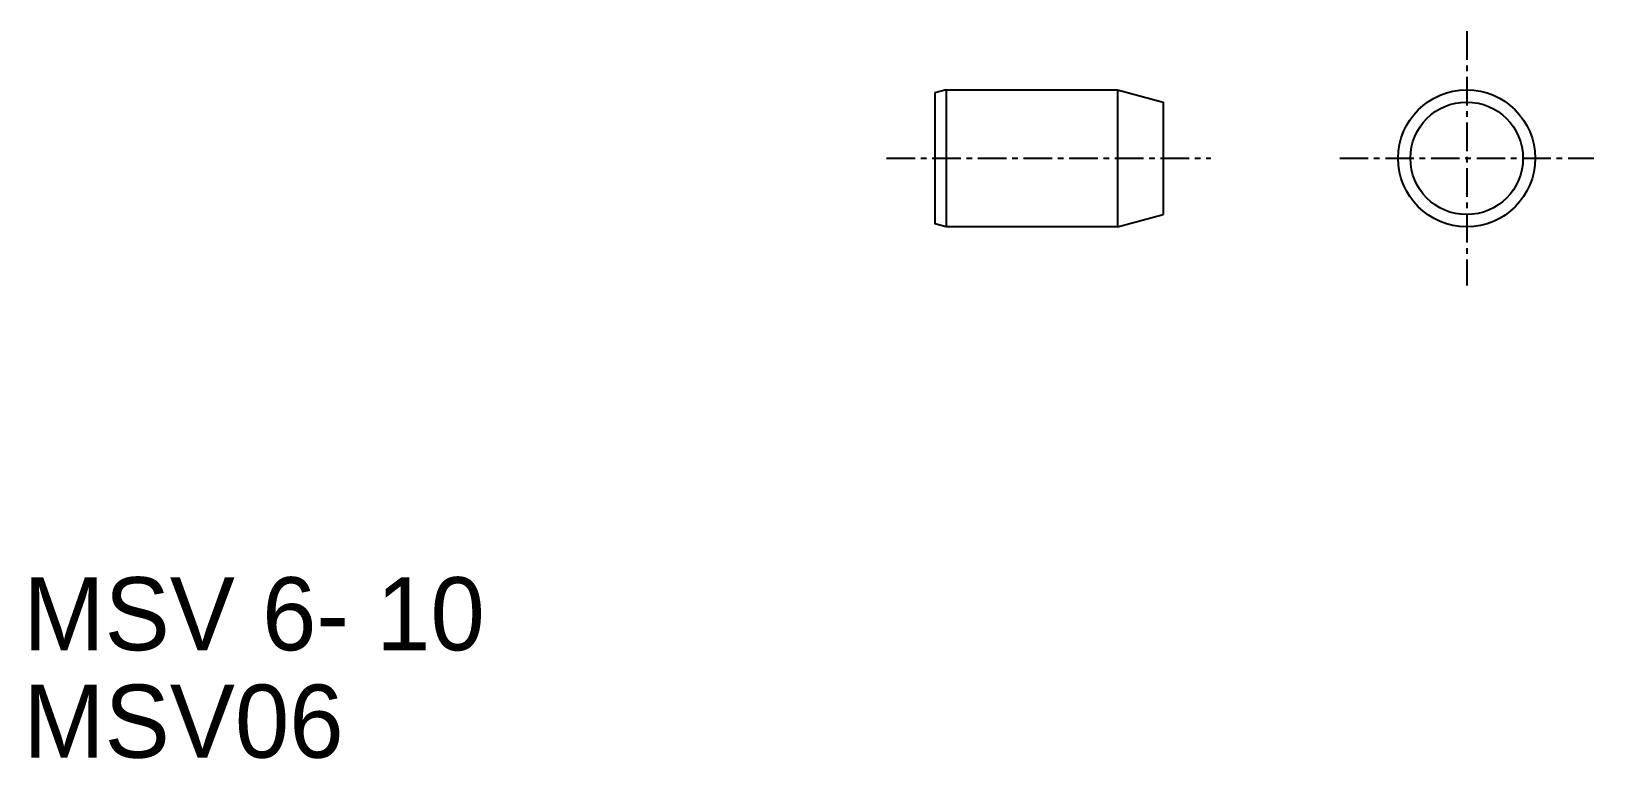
# Model space of a CAD drawing. Extents: x 112 to 180.4, y 155.8 to 187.7.
import ezdxf

# ---------------------------------------------------------------- set-up
doc = ezdxf.new("R2010")
doc.units = 0
doc.linetypes.add('CENTER', pattern=[2, 1.25, -0.25, 0.25, -0.25])
doc.layers.get('0').update_dxf_attribs({"linetype": 'CONTINUOUS'})
doc.layers.add('CENTER', color=1, linetype='CENTER')

msp = doc.modelspace()

# ---------------------------------------------------------------- linework, layer by layer
at = {"color": 7, "linetype": 'CONTINUOUS'}
for p, q in [((152.072, 185.141), (151.572, 185.007)), ((151.572, 185.007), (151.572, 179.275)), ((152.072, 185.141), (159.572, 185.141)), ((152.072, 185.141), (152.072, 179.141)), ((159.572, 185.141), (159.572, 179.141)), ((159.572, 185.141), (161.572, 184.606)), ((161.572, 184.606), (161.572, 179.677)), ((159.572, 179.141), (161.572, 179.677)), ((152.072, 179.141), (151.572, 179.275)), ((159.572, 179.141), (152.072, 179.141))]:
    msp.add_line(p, q, dxfattribs=at)
for radius in [3, 2.464]:
    msp.add_circle((174.872, 182.141), radius, dxfattribs=at)
at = {"layer": 'CENTER', "color": 1, "linetype": 'CENTER'}
for p, q in [((174.872, 187.705), (174.872, 176.578)), ((149.46, 182.141), (163.662, 182.141)), ((169.308, 182.141), (180.435, 182.141))]:
    msp.add_line(p, q, dxfattribs=at)

# ---------------------------------------------------------------- texts
at = {"color": 7, "linetype": 'CONTINUOUS'}
for s, p in [('MSV 6- 10', (111.653, 160.599)), ('MSV06', (111.653, 155.895))]:
    msp.add_text(s, height=3.2, dxfattribs=at).set_placement(p)

doc.saveas('drawing.dxf')
